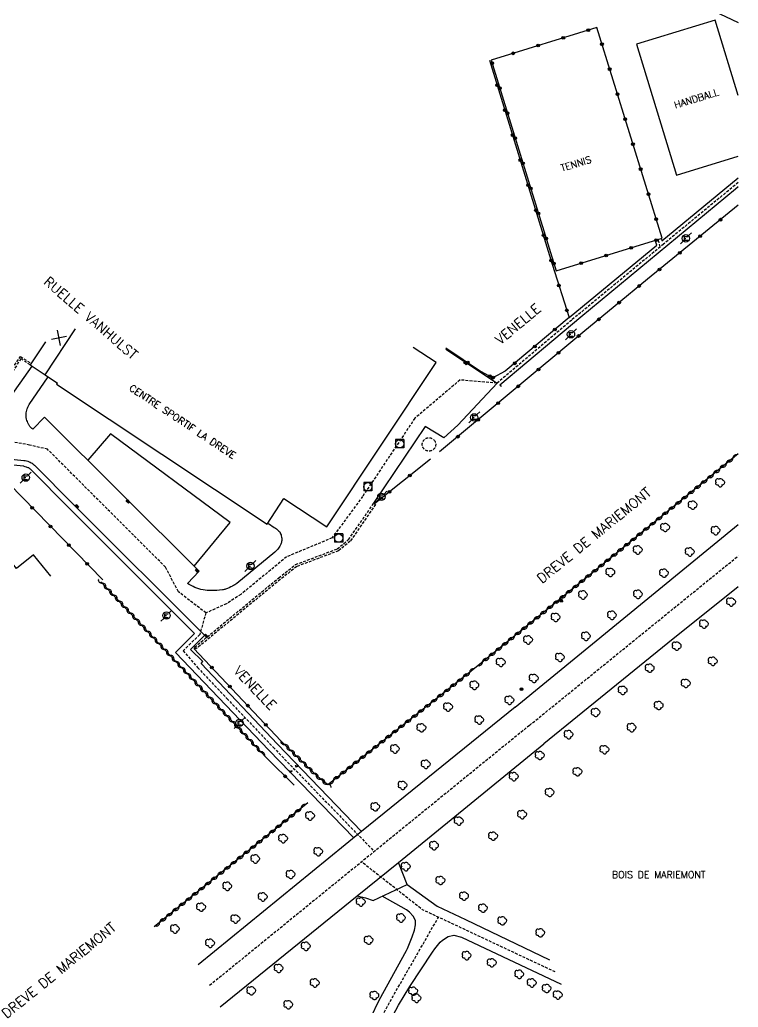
# Model space of a CAD drawing. Header units: millimetres. Extents: x 139999 to 141000, y 129000 to 130000.
# Drawn here: x 140869.7 to 141000, y 129231.6 to 129410.7 of the extents above; entities that cross this region are included whole.
import ezdxf
from ezdxf.enums import TextEntityAlignment as Align

# ---------------------------------------------------------------- set-up
doc = ezdxf.new("R2010")
doc.units = ezdxf.units.MM
doc.linetypes.add('DASHED', pattern=[0.75, 0.5, -0.25])
doc.layers.get('0').update_dxf_attribs({"linetype": 'CONTINUOUS'})
for name, color, linetype in [('W0001', 6, 'DASHED'), ('W0008', 7, 'CONTINUOUS'), ('W0100', 7, 'CONTINUOUS'), ('W0112', 1, 'DASHED'), ('W0300', 7, 'CONTINUOUS'), ('W0310', 3, 'CONTINUOUS'), ('W0322', 7, 'CONTINUOUS'), ('W0400', 7, 'CONTINUOUS'), ('W0420', 7, 'CONTINUOUS'), ('W0471', 7, 'CONTINUOUS'), ('W0851', 7, 'CONTINUOUS'), ('w0984', 7, 'CONTINUOUS'), ('W0989', 7, 'CONTINUOUS'), ('W0991', 7, 'CONTINUOUS'), ('W1102', 7, 'CONTINUOUS')]:
    doc.layers.add(name, color=color, linetype=linetype)
doc.styles.get("Standard").update_dxf_attribs({"font": 'romans.shx', "width": 0.85})

# ---------------------------------------------------------------- blocks, each defined once
blk = doc.blocks.new('t991o')
at = {"color": 0, "linetype": 'Continuous'}
for p, q in [((-1, 1), (1, -1)), ((-1, -1), (1, 1))]:
    blk.add_line(p, q, dxfattribs=at)
blk = doc.blocks.new('t322o')
at = {"color": 0, "linetype": 'Continuous'}
for radius in [0.25, 0.15]:
    blk.add_circle((0, 0), radius, dxfattribs=at)
blk = doc.blocks.new('t310o')
at = {"color": 0, "linetype": 'Continuous'}
for centre, start, end in [((-0.5, 0.38), 216.8699, 323.1304), ((0.5, -0.37), 36.8699, 143.1303)]:
    blk.add_arc(centre, 0.625, start, end, dxfattribs=at)
blk = doc.blocks.new('T471')
for p, q in [((-0.333334, 0.333334), (-0.333334, -0.333334)), ((-0.333334, 0.333334), (0.333334, 0.333334)), ((-0.333334, 0), (0, 0)), ((0.500001, 0.500001), (1.000002, 1.000002)), ((-0.500001, -0.500001), (-1.000002, -1.000002)), ((-0.333334, -0.333334), (0.333334, -0.333334))]:
    blk.add_line(p, q)
blk.add_ellipse((0, 0), major_axis=(0.471405, 0.471405), ratio=1, start_param=5.4977871438, end_param=11.780972451)
blk = doc.blocks.new('T400')
at = {"color": 0, "linetype": 'ByBlock', "lineweight": -2}
for p, q in [((-0.15, -0.25), (-0.15, 0.3)), ((-0.15, 0.3), (0.15, 0.3)), ((-0.15, 0.15), (0.15, 0.15)), ((-0.15, 0), (0.15, 0)), ((0.15, 0.3), (0.15, -0.25)), ((-0.15, -0.15), (0.15, -0.15)), ((-0.15, -0.25), (-0.15, -0.3)), ((-0.15, -0.3), (0.15, -0.3)), ((0.15, -0.3), (0.15, -0.25))]:
    blk.add_line(p, q, dxfattribs=at)
blk = doc.blocks.new('T420')
for p, q in [((0.75, 0.75), (-0.75, 0.75)), ((-0.75, 0.75), (-0.75, -0.75)), ((0.75, 0.75), (0.75, -0.75)), ((0.75, -0.75), (-0.75, -0.75))]:
    blk.add_line(p, q)
blk.add_ellipse((0, 0), major_axis=(-0.53, 0.53), ratio=1, start_param=3.926991, end_param=10.210176)
blk = doc.blocks.new('T851')
for p, q in [((-0.25, -0.15), (0, 0.32)), ((0, 0.32), (0.25, -0.15)), ((-0.25, -0.15), (0.25, -0.15))]:
    blk.add_line(p, q)
for major_axis in [(-0.106, 0.106), (-0.0354, 0.0354), (-0.0236, 0.0236)]:
    blk.add_ellipse((0, 0), major_axis=major_axis, ratio=1, start_param=3.926991, end_param=10.210176)
blk = doc.blocks.new('T300')
for p, q in [((-0.8, 0.51), (-0.86, 0.34)), ((-0.86, 0.34), (-0.86, 0.17)), ((-0.86, 0.17), (-0.74, 0.06)), ((-0.69, 0.63), (-0.8, 0.51)), ((-0.8, -0.06), (-0.74, 0.06)), ((-0.74, 0.06), (-0.69, 0.11)), ((-0.57, 0.69), (-0.69, 0.63)), ((-0.46, 0.69), (-0.57, 0.69)), ((-0.29, 0.63), (-0.46, 0.69)), ((-0.29, 0.63), (-0.17, 0.74)), ((-0.23, 0.57), (-0.29, 0.63)), ((-0.17, 0.74), (-0.06, 0.8)), ((-0.06, 0.8), (0.06, 0.8)), ((0.06, 0.8), (0.23, 0.74)), ((0.23, 0.74), (0.34, 0.63)), ((0.34, 0.63), (0.4, 0.51)), ((0.46, 0.46), (0.34, 0.46)), ((0.4, 0.51), (0.4, 0.46)), ((0.57, 0.4), (0.46, 0.46)), ((0.57, 0.4), (0.69, 0.29)), ((0.69, 0.29), (0.74, 0.17)), ((0.74, 0.06), (0.69, -0.17)), ((0.74, 0.17), (0.74, 0.06)), ((-0.8, -0.17), (-0.8, -0.06)), ((-0.8, -0.23), (-0.8, -0.17)), ((-0.74, -0.34), (-0.8, -0.23)), ((-0.69, -0.4), (-0.74, -0.34)), ((-0.51, -0.46), (-0.69, -0.4)), ((-0.4, -0.46), (-0.51, -0.46)), ((-0.4, -0.46), (-0.34, -0.46)), ((-0.34, -0.46), (-0.34, -0.4)), ((-0.34, -0.51), (-0.34, -0.46)), ((-0.29, -0.63), (-0.34, -0.51)), ((-0.17, -0.74), (-0.29, -0.63)), ((-0.06, -0.8), (-0.17, -0.74)), ((0.06, -0.8), (-0.06, -0.8)), ((0.17, -0.74), (0.06, -0.8)), ((0.23, -0.69), (0.17, -0.74)), ((0.29, -0.46), (0.23, -0.46)), ((0.29, -0.63), (0.23, -0.69)), ((0.46, -0.4), (0.29, -0.46)), ((0.34, -0.51), (0.29, -0.63)), ((0.34, -0.51), (0.34, -0.46)), ((0.57, -0.34), (0.46, -0.4)), ((0.63, -0.29), (0.57, -0.34)), ((0.69, -0.17), (0.63, -0.29))]:
    blk.add_line(p, q)

msp = doc.modelspace()

# ---------------------------------------------------------------- linework, layer by layer
at = {"layer": 'W0001'}
for points in [[(141000, 129381.17), (140986.46, 129370), (140969.8, 129356.22), (140956.27, 129344.77), (140949.55, 129345.36), (140941.36, 129338.4), (140931.9, 129324.25), (140926.35, 129316.71), (140918.12, 129313.28), (140909.82, 129306.47), (140907.2, 129304.76), (140903.48, 129303.1), (140903.48, 129303.1), (140898.48, 129306.96), (140896.16, 129311.41), (140882.91, 129324.64), (140874.76, 129332.79), (140871.51, 129333.55), (140863.88, 129334.95)], [(140903.48, 129303.1), (140902.35, 129299.2), (140900.2, 129297.07), (140899.33, 129296.21), (140899.81, 129295.71), (140901.96, 129293.19), (140907.28, 129287.58), (140915.67, 129278.76)]]:
    msp.add_lwpolyline(points, dxfattribs=at)
at = {"layer": 'W0001', "flags": 128}
for points in [[(140985.87, 129369.51), (140985.56, 129370.74)], [(140962.14, 129282.72), (141000, 129313.46)], [(140962.14, 129282.72), (140904.08, 129235.49)], [(140915.67, 129278.76), (140934.01, 129259.83)], [(140966.82, 129238), (140942.73, 129249.3), (140931.71, 129257.96)], [(140925.18, 129156.91), (140926.01, 129171.59), (140927.06, 129179.78), (140928.67, 129199.58), (140929.59, 129206.94), (140930.38, 129213), (140931.03, 129217.28), (140931.82, 129221.2), (140932.86, 129224.56), (140934.79, 129228.81), (140937.36, 129233.52), (140945.64, 129247.94)]]:
    msp.add_lwpolyline(points, dxfattribs=at)
at = {"layer": 'W0008'}
for points in [[(140998.54, 129439.05, -0.121922), (140999.4, 129437.79, -0.119083), (140999.48, 129437.19, -0.025852), (140999.31, 129436.2, -0.061747), (140999.17, 129435.8), (140991.07, 129419.63), (140993.08, 129418.7), (140991.05, 129414.45), (141000, 129410.16)], [(140914.8, 129319.33), (140915.88, 129318.61, -0.018481), (140916.25, 129318.34, -0.014036), (140916.72, 129317.96, -0.111216), (140916.96, 129317.63, -0.056401), (140917.19, 129316.87, -0.076554), (140917.21, 129316.06, -0.096115), (140917.01, 129315.44, -0.043761), (140916.5, 129314.68, -0.050761), (140915.95, 129314.13), (140909.06, 129308.47, -0.051164), (140908.31, 129307.98, -0.033203), (140907.06, 129307.42, -0.061746), (140906.48, 129307.29, -0.017692), (140904.44, 129307.15, -0.064396), (140902.96, 129307.29, -0.091724), (140900.14, 129308.46), (140902.24, 129310.66), (140874.22, 129338.6), (140872.09, 129336.41, -0.048199), (140871.55, 129336.93, -0.071834), (140871.29, 129337.35, -0.035796), (140870.96, 129338.27, -0.06384), (140870.88, 129338.81, -0.042038), (140870.93, 129339.63, -0.067255), (140871.08, 129340.12, -0.012549), (140871.34, 129340.67, -0.030748), (140871.46, 129340.88), (140874.85, 129345.93)], [(140816.7, 129288.93), (140829.65, 129288.13), (140866.17, 129330.2), (140870.39, 129329.76, -0.034235), (140870.45, 129329.75, -0.014649), (140870.87, 129329.63, -0.034102), (140871.2, 129329.5, -0.046384), (140871.36, 129329.41, -0.017361), (140871.61, 129329.22, -0.024089), (140871.74, 129329.1), (140878.77, 129322.05), (140901.44, 129299.39), (140897.94, 129295.94), (140914.9, 129278.21)]]:
    msp.add_lwpolyline(points, format="xyb", dxfattribs=at)
at = {"layer": 'W0008', "flags": 128}
for points in [[(141000, 129396.96), (140995.81, 129410.63), (140981.53, 129406.24), (140988.81, 129382.48), (141000, 129385.91)], [(140986.11, 129370.94), (140986.16, 129370.6), (141000, 129382.03)], [(140969.34, 129356.68), (140985.22, 129369.83), (140985.01, 129370.54)], [(140946.98, 129350.95), (140950.16, 129348.84), (140956.27, 129344.77), (140949.16, 129337.14), (140946.59, 129334.86), (140943.24, 129336.92), (140933.89, 129323.01)], [(140916.44, 129279.32), (140902.59, 129293.96), (140902.95, 129294.31), (140900.71, 129296.48), (140903.25, 129299.02)], [(140959.53, 129286.03), (140931.68, 129263.48), (140902.1, 129239.3)], [(140906.06, 129231.67), (140930.92, 129251.81), (140938.41, 129257.88), (140964.75, 129279.4)], [(140931.68, 129263.48), (140916.44, 129279.32)], [(140914.9, 129278.21), (140930.3, 129262.34)], [(140930.92, 129251.81), (140932.41, 129251.46), (140933.82, 129250.97), (140939.94, 129253.88), (140938.41, 129257.88)], [(140939.94, 129253.88), (140945.39, 129249.91), (140950.56, 129247.5), (140965.76, 129240.2)], [(140923.94, 129156.91), (140924.49, 129175.03), (140925.48, 129184.02), (140926.92, 129201.69), (140928.84, 129218), (140930.09, 129222.83), (140931.83, 129226.54), (140933.37, 129229.75), (140934.91, 129232.89), (140939.84, 129241.87), (140940.02, 129242.26), (140940.87, 129244.37), (140941.29, 129245.6), (140941.51, 129246.53), (140941.47, 129247.33), (140941.06, 129248.15), (140940.4, 129248.87), (140939.82, 129249.29), (140935.41, 129251.73)], [(140936.06, 129227.54), (140938.4, 129231.99), (140940.46, 129235.39), (140944.55, 129241.6), (140944.96, 129242.17), (140945.95, 129243.38), (140946.38, 129243.77), (140947.41, 129244.45), (140948.41, 129244.69), (140949.84, 129244.32), (140967.88, 129235.81)]]:
    msp.add_lwpolyline(points, dxfattribs=at)
at = {"layer": 'W0008'}
for points in [[(141000, 129380.36), (140999.51, 129379.96), (140971.46, 129356.75), (140956.77, 129344.42), (140957.08, 129344.21)], [(140901.32, 129311.57), (140907.9, 129319.5), (140886.18, 129335.56), (140882.04, 129330.79)], [(140959.53, 129286.03), (140990.64, 129311.49), (141000, 129319.16)], [(141000, 129307.87), (140987.22, 129297.63), (140964.75, 129279.4)]]:
    msp.add_lwpolyline(points, dxfattribs=at)
at = {"layer": 'W0008', "flags": 128}
for points in [[(140871.94, 129347.86), (140867.29, 129341.27, -0.066935), (140866.93, 129340.79, -0.091672), (140866.57, 129340.53, -0.043229), (140866.09, 129340.36, -0.040911), (140865.56, 129340.26, -0.08285), (140865.09, 129340.3, -0.062558), (140864.52, 129340.51)], [(140864.77, 129331.37), (140870.49, 129330.77, -0.034235), (140870.7, 129330.74, -0.014649), (140871.17, 129330.61, -0.034102), (140871.64, 129330.43, -0.046384), (140871.95, 129330.24, -0.017361), (140872.26, 129330.01, -0.024089), (140872.46, 129329.82), (140879.5, 129322.78), (140903.57, 129298.71)]]:
    msp.add_lwpolyline(points, format="xyb", dxfattribs=at)
at = {"layer": 'W0100'}
for points in [[(140874.37, 129352.25), (140871.6, 129348.09), (140874.33, 129346.28), (140876.55, 129344.8), (140876.4, 129344.61), (140914.58, 129319.2), (140917.61, 129323.84), (140925.4, 129318.7), (140945.21, 129348.51), (140941.05, 129351.27)], [(140875.35, 129309.76), (140872.21, 129313.65), (140869.12, 129311.15), (140864.06, 129317.41), (140856.34, 129311.16), (140859.49, 129307.27)]]:
    msp.add_lwpolyline(points, dxfattribs=at)
at = {"layer": 'W0112'}
msp.add_lwpolyline([(140871.6, 129348.09), (140869.94, 129349.19), (140865.73, 129342.85), (140865.48, 129343.02), (140869.86, 129349.61), (140871.77, 129348.34)], dxfattribs=at)
at = {"layer": 'W0112', "flags": 128}
msp.add_lwpolyline([(140944.83, 129334.48, -1), (140943.02, 129332.85, -1)], format="xyb", close=True, dxfattribs=at)
at = {"layer": 'W0112'}
msp.add_lwpolyline([(140934.22, 129322.78), (140929.66, 129316.13), (140927.5, 129314.36), (140919.94, 129311.53), (140916.95, 129309.17), (140901.68, 129296.57), (140901.42, 129296.88), (140916.69, 129309.48), (140919.75, 129311.88), (140927.29, 129314.72), (140929.36, 129316.4), (140933.89, 129323.01)], close=True, dxfattribs=at)
at = {"layer": 'W0112', "flags": 128}
for points in [[(140919.91, 129275.16), (140919.73, 129275.42), (140919.98, 129275.6), (140920.16, 129275.34)], [(140918.84, 129274.2), (140918.65, 129274.46), (140918.91, 129274.65), (140919.1, 129274.39)]]:
    msp.add_lwpolyline(points, close=True, dxfattribs=at)
at = {"layer": 'W0310', "flags": 128}
for points in [[(141000, 129331.95), (140976.57, 129312.85), (140952.47, 129293.26)], [(140914.48, 129276.84), (140884.43, 129308.77)], [(140952.47, 129293.26), (140925.56, 129271.95), (140923.76, 129273.37), (140917.06, 129279.94)], [(140921.93, 129268.67), (140894.12, 129246.19)]]:
    msp.add_lwpolyline(points, dxfattribs=at)
at = {"layer": 'W0322', "flags": 128}
msp.add_lwpolyline([(140966.96, 129365.12), (140986.2, 129371.05), (140974.36, 129409.27), (140955.22, 129403.36)], close=True, dxfattribs=at)
for points in [[(140954.92, 129403.37), (140966.28, 129366.34), (140969.34, 129356.68), (140957.76, 129346.93), (140955.51, 129345.76)], [(141000, 129377.06), (140983.55, 129363.63), (140971.82, 129353.96), (140945.86, 129332.3)], [(140947, 129351.17), (140953.27, 129346.98), (140955.53, 129345.75)], [(140944.18, 129330.99), (140934.04, 129322.89)], [(140865.31, 129328.98), (140884.79, 129309.12)], [(140901.29, 129296.65), (140917.06, 129279.94)], [(140914.48, 129276.84), (140919.46, 129271.86)]]:
    msp.add_lwpolyline(points, dxfattribs=at)
at = {"layer": 'W1102', "flags": 128}
msp.add_lwpolyline([(140874.33, 129346.28), (140879.86, 129354.6)], dxfattribs=at)

# ---------------------------------------------------------------- block references
at = {"layer": 'W0300'}
for p in [(140996.75, 129326.71), (140991.77, 129322.65), (140986.78, 129318.6), (140995.93, 129318.04), (140981.81, 129314.53), (140991.26, 129314.17), (140976.85, 129310.45), (140986.57, 129310.31), (140971.88, 129306.37), (140981.85, 129306.49), (140998.74, 129305.07), (140977.14, 129302.68), (140966.92, 129302.29), (140993.81, 129301.08), (140961.95, 129298.21), (140972.42, 129298.86), (140988.88, 129297.09), (140956.99, 129294.13), (140967.7, 129295.04), (140995.43, 129294.32), (140983.98, 129293.08), (140962.98, 129291.23), (140990.52, 129290.32), (140952.19, 129289.98), (140979.08, 129289.06), (140958.55, 129287.26), (140947.42, 129286.03), (140974.18, 129285.05), (140985.61, 129286.31), (140953.07, 129283.68), (140942.59, 129282.26), (140980.7, 129282.3), (140969.27, 129281.03), (140937.78, 129278.44), (140975.79, 129278.3), (140964.05, 129277.25), (140943.39, 129275.66), (140970.88, 129274.29), (140959.34, 129273.41), (140939.17, 129271.83), (140965.84, 129270.55), (140934.22, 129267.94), (140922.4, 129266.28), (140949.38, 129265.36), (140960.86, 129266.54), (140917.51, 129262.17), (140955.59, 129262.62), (140923.88, 129259.8), (140944.88, 129260.91), (140912.47, 129258.48), (140939.77, 129257.09), (140918.87, 129255.68), (140946.04, 129254.58), (140907.38, 129253.52), (140913.83, 129251.59), (140931.61, 129250.69), (140950.32, 129251.75), (140902.65, 129249.74), (140953.75, 129249.56), (140908.87, 129247.59), (140938.88, 129247.8), (140957.25, 129247.26), (140897.89, 129245.79), (140933.02, 129243.76), (140964.14, 129245.09), (140904.28, 129243.2), (140921.64, 129242.65), (140950.78, 129240.97), (140916.7, 129238.64), (140955.34, 129239.66), (140960.33, 129237.56), (140911.74, 129234.58), (140923.25, 129235.99), (140962.61, 129236), (140965.29, 129234.99), (140934.06, 129233.72), (140941.09, 129234.51), (140941.7, 129233.23), (140967.31, 129233.81), (140918.45, 129232.05)]:
    msp.add_blockref('T300', p, dxfattribs=at)
at = {"layer": 'W0310'}
for p, rotation in [((140997.84, 129330.19), 219.1750814264108), ((140999, 129331.14), 219.1750814264108), ((140995.51, 129328.29), 219.1750814264108), ((140996.68, 129329.24), 219.1750814264108), ((140993.19, 129326.4), 219.1750814264108), ((140994.35, 129327.35), 219.1750814264108), ((140990.86, 129324.5), 219.1750814264108), ((140992.03, 129325.45), 219.1750814264108), ((140988.54, 129322.61), 219.1750814264108), ((140989.7, 129323.56), 219.1750814264108), ((140986.21, 129320.71), 219.1750814264108), ((140987.37, 129321.66), 219.1750814264108), ((140983.89, 129318.82), 219.1750814264108), ((140985.05, 129319.77), 219.1750814264108), ((140981.56, 129316.92), 219.1750814264108), ((140982.72, 129317.87), 219.1750814264108), ((140980.4, 129315.98), 219.1750814264108), ((140978.07, 129314.08), 219.1750814264108), ((140979.23, 129315.03), 219.1750814264108), ((140975.75, 129312.19), 219.1186074755354), ((140976.91, 129313.13), 219.1750814264108), ((140973.42, 129310.29), 219.1186074755354), ((140974.58, 129311.24), 219.1186074755354), ((140884.67, 129308.51), 133.2670591205874), ((140971.09, 129308.4), 219.1186074755354), ((140972.25, 129309.35), 219.1186074755354), ((140885.7, 129307.42), 133.2670591205874), ((140886.72, 129306.33), 133.2670591205874), ((140968.76, 129306.51), 219.1186074755354), ((140969.93, 129307.45), 219.1186074755354), ((140887.75, 129305.24), 133.2670591205874), ((140966.44, 129304.61), 219.1186074755354), ((140967.6, 129305.56), 219.1186074755354), ((140888.78, 129304.14), 133.2670591205874), ((140889.81, 129303.05), 133.2670591205874), ((140964.11, 129302.72), 219.1186074755354), ((140965.27, 129303.67), 219.1186074755354), ((140890.84, 129301.96), 133.2670591205874), ((140891.87, 129300.87), 133.2670591205874), ((140961.78, 129300.83), 219.1186074755354), ((140962.94, 129301.78), 219.1186074755354), ((140892.89, 129299.77), 133.2670591205874), ((140960.62, 129299.88), 219.1186074755354), ((140893.92, 129298.68), 133.2670591205874), ((140894.95, 129297.59), 133.2670591205874), ((140958.29, 129297.99), 219.1186074755354), ((140959.45, 129298.94), 219.1186074755354), ((140895.98, 129296.5), 133.2670591205874), ((140897.01, 129295.41), 133.2670591205874), ((140955.96, 129296.1), 219.1186074755354), ((140957.13, 129297.04), 219.1186074755354), ((140898.03, 129294.31), 133.2670591205874), ((140953.63, 129294.2), 219.1186074755354), ((140954.8, 129295.15), 219.1186074755354), ((140899.06, 129293.22), 133.2670591205874), ((140900.09, 129292.13), 133.2670591205874), ((140951.3, 129292.33), 218.3730877964786), ((140901.12, 129291.04), 133.2670591205874), ((140902.15, 129289.94), 133.2670591205874), ((140948.95, 129290.47), 218.3730877964786), ((140950.12, 129291.4), 218.3730877964786), ((140903.17, 129288.85), 133.2670591205874), ((140946.6, 129288.61), 218.3730877964786), ((140947.77, 129289.54), 218.3730877964786), ((140904.2, 129287.76), 133.2670591205874), ((140905.23, 129286.67), 133.2670591205874), ((140944.24, 129286.74), 218.3730877964786), ((140945.42, 129287.67), 218.3730877964786), ((140906.26, 129285.57), 133.2670591205874), ((140941.89, 129284.88), 218.3730877964786), ((140943.07, 129285.81), 218.3730877964786), ((140907.29, 129284.48), 133.2670591205874), ((140908.31, 129283.39), 133.2670591205874), ((140939.54, 129283.02), 218.3730877964786), ((140940.72, 129283.95), 218.3730877964786), ((140909.34, 129282.3), 133.2670591205874), ((140910.37, 129281.21), 133.2670591205874), ((140937.19, 129281.16), 218.3730877964786), ((140938.36, 129282.09), 218.3730877964786), ((140911.4, 129280.11), 133.2670591205874), ((140917.78, 129279.24), 135.548501247116), ((140934.84, 129279.29), 218.3730877964786), ((140936.01, 129280.23), 218.3730877964786), ((140912.43, 129279.02), 133.2670591205874), ((140913.46, 129277.93), 133.2670591205874), ((140918.85, 129278.19), 135.548501247116), ((140933.66, 129278.36), 218.3730877964786), ((140919.92, 129277.14), 135.548501247116), ((140920.99, 129276.09), 135.548501247116), ((140931.31, 129276.5), 218.3730877964786), ((140932.48, 129277.43), 218.3730877964786), ((140922.06, 129275.04), 135.548501247116), ((140923.13, 129273.99), 135.548501247116), ((140928.96, 129274.64), 218.3730877964786), ((140930.13, 129275.57), 218.3730877964786), ((140924.25, 129272.99), 141.9154758576981), ((140926.6, 129272.78), 218.3730877964786), ((140927.78, 129273.71), 218.3730877964786), ((140925.43, 129272.06), 141.9154758576981), ((140919.6, 129266.79), 218.9551488973939), ((140920.76, 129267.73), 218.9551488973939), ((140918.43, 129265.85), 218.9551488973939), ((140916.1, 129263.96), 218.9551488973939), ((140917.26, 129264.9), 218.9551488973939), ((140913.76, 129262.07), 218.9551488973939), ((140914.93, 129263.02), 218.9551488973939), ((140911.43, 129260.19), 218.9551488973939), ((140912.6, 129261.13), 218.9551488973939), ((140909.1, 129258.3), 218.9551488973939), ((140910.27, 129259.24), 218.9551488973939), ((140906.77, 129256.41), 218.9551488973939), ((140907.93, 129257.36), 218.9551488973939), ((140904.43, 129254.53), 218.9551488973939), ((140905.6, 129255.47), 218.9551488973939), ((140902.1, 129252.64), 218.9551488973939), ((140903.27, 129253.59), 218.9551488973939), ((140899.77, 129250.76), 218.9551488973939), ((140900.93, 129251.7), 218.9551488973939), ((140897.43, 129248.87), 218.9551488973939), ((140898.6, 129249.81), 218.9551488973939), ((140896.27, 129247.93), 218.9551488973939), ((140895.1, 129246.98), 218.9551488973939)]:
    msp.add_blockref('t310o', p, dxfattribs=dict(at, rotation=rotation))
at = {"layer": 'W0322'}
for p, rotation in [((140972.82, 129408.79), 197.1491244004886), ((140968.28, 129407.39), 197.1491244004886), ((140963.74, 129405.99), 197.1491244004886), ((140975.29, 129406.26), 107.2115478564891), ((140959.2, 129404.59), 197.1491244004886), ((140955.39, 129402.8), 287.0614793967806), ((140976.69, 129401.73), 107.2115478564891), ((140956.31, 129398.83), 287.0614793967736), ((140956.78, 129398.26), 287.0614793967806), ((140978.1, 129397.19), 107.2115478564891), ((140957.7, 129394.28), 287.0614793967736), ((140958.18, 129393.72), 287.0614793967806), ((140979.5, 129392.65), 107.2115478564891), ((140959.1, 129389.74), 287.0614793967736), ((140959.57, 129389.18), 287.0614793967806), ((140980.91, 129388.12), 107.2115478564891), ((140960.49, 129385.2), 287.0614793967736), ((140960.97, 129384.64), 287.0614793967806), ((140982.31, 129383.58), 107.2115478564891), ((140961.89, 129380.66), 287.0614793967736), ((140962.36, 129380.1), 287.0614793967806), ((140983.72, 129379.04), 107.2115478564891), ((140963.28, 129376.12), 287.0614793967736), ((140963.75, 129375.56), 287.0614793967806), ((140985.12, 129374.5), 107.2115478564891), ((140996.77, 129374.42), 219.2159941154764), ((140964.67, 129371.58), 287.0614793967736), ((140993.09, 129371.42), 219.2159941154764), ((140965.15, 129371.02), 287.0614793967806), ((140985.11, 129370.71), 17.11948531760374), ((140976.03, 129367.92), 17.11948531760374), ((140980.57, 129369.32), 17.11948531760374), ((140989.41, 129368.41), 219.2159941154764), ((140966.07, 129367.04), 287.0614793967736), ((140966.54, 129366.48), 287.0614793967806), ((140971.5, 129366.52), 17.11948531760374), ((140985.73, 129365.41), 219.2159941154764), ((140967.49, 129362.51), 287.5602009907168), ((140982.05, 129362.4), 219.5201398998412), ((140978.39, 129359.38), 219.5201398998412), ((140968.93, 129357.98), 287.5602009907168), ((140974.73, 129356.35), 219.5201398998412), ((140966.74, 129354.5), 220.1072972837188), ((140971.06, 129353.33), 219.8382817500472), ((140963.11, 129351.44), 220.1072972837188), ((140967.42, 129350.28), 219.8382817500472), ((140950.94, 129348.53), 326.2378694394199), ((140959.48, 129348.38), 220.1072972837188), ((140954.98, 129346.04), 331.3378366217751), ((140963.77, 129347.24), 219.8382817500472), ((140955.54, 129345.78), 207.446888251158), ((140960.12, 129344.2), 219.8382817500472), ((140956.48, 129341.16), 219.8382817500472), ((140952.83, 129338.11), 219.8382817500472), ((140949.18, 129335.07), 219.8382817500472), ((140940.47, 129328.02), 218.6178045842922), ((140936.76, 129325.06), 218.6178045842922), ((140871.96, 129322.19), 314.43526699504), ((140875.29, 129318.8), 314.43526699504), ((140878.61, 129315.41), 314.43526699504), ((140881.94, 129312.02), 314.43526699504), ((140904.55, 129293.2), 313.3474877094662), ((140907.81, 129289.75), 313.3474877094662), ((140960.7, 129289.29), 41.94473477780315), ((140911.07, 129286.29), 313.3474877094662), ((140914.33, 129282.84), 313.3474877094662), ((140917.84, 129273.48), 314.9541951652565)]:
    msp.add_blockref('t322o', p, dxfattribs=dict(at, rotation=rotation))
at = {"layer": 'W0400'}
for p, rotation in [((140950.52, 129348.42), 236.3529462283649), ((140889.31, 129323.33), 225.0809259214367), ((140880.07, 129322.41), 225.0041701840508), ((140901.88, 129310.8), 45.08092592275787), ((140903.51, 129298.97), 45.00417018404897)]:
    msp.add_blockref('T400', p, dxfattribs=dict(at, rotation=rotation))
at = {"layer": 'W0420'}
for p in [(140938.6, 129333.79), (140932.84, 129325.99), (140927.54, 129316.68)]:
    msp.add_blockref('T420', p, dxfattribs=at)
at = {"layer": 'W0471'}
for p in [(140990.5, 129371.04), (140969.67, 129353.64), (140952.13, 129338.57), (140870.81, 129327.65), (140935.29, 129324.17), (140911.55, 129311.62), (140896.33, 129302.63), (140909.58, 129283.17)]:
    msp.add_blockref('T471', p, dxfattribs=at)
at = {"layer": 'W0851'}
msp.add_blockref('T851', (140967.94, 129305.35), dxfattribs=at)
at = {"layer": 'W0991', "rotation": 56.36418205608327}
msp.add_blockref('t991o', (140876.84, 129353.01), dxfattribs=at)

# ---------------------------------------------------------------- texts
at = {"layer": 'w0984'}
for s, rotation, p in [('HANDBALL', 17.1195, (140992.41, 129396.39)), ('TENNIS', 17.1195, (140970.58, 129384.57)), ('CENTRE SPORTIF LA DREVE', 326.3517, (140899.26, 129337.8))]:
    msp.add_text(s, height=1.25, rotation=rotation, dxfattribs=at).set_placement(p, align=Align.MIDDLE)
msp.add_text('BOIS DE MARIEMONT', height=1.25, dxfattribs=at).set_placement((140985.59, 129255.65), align=Align.MIDDLE)
at = {"layer": 'W0989'}
for s, rotation, p in [('RUELLE VANHULST', 319.2374, (140882.6, 129356.6)), ('VENELLE', 40.226, (140960.05, 129355.51)), ('DREVE DE MARIEMONT', 39.1276, (140973.85, 129317.19)), ('VENELLE', 313.5513, (140912.41, 129289.51)), ('DREVE DE MARIEMONT', 39.1276, (140876.81, 129238.3))]:
    msp.add_text(s, height=1.75, rotation=rotation, dxfattribs=at).set_placement(p, align=Align.MIDDLE)

doc.saveas('drawing.dxf')
